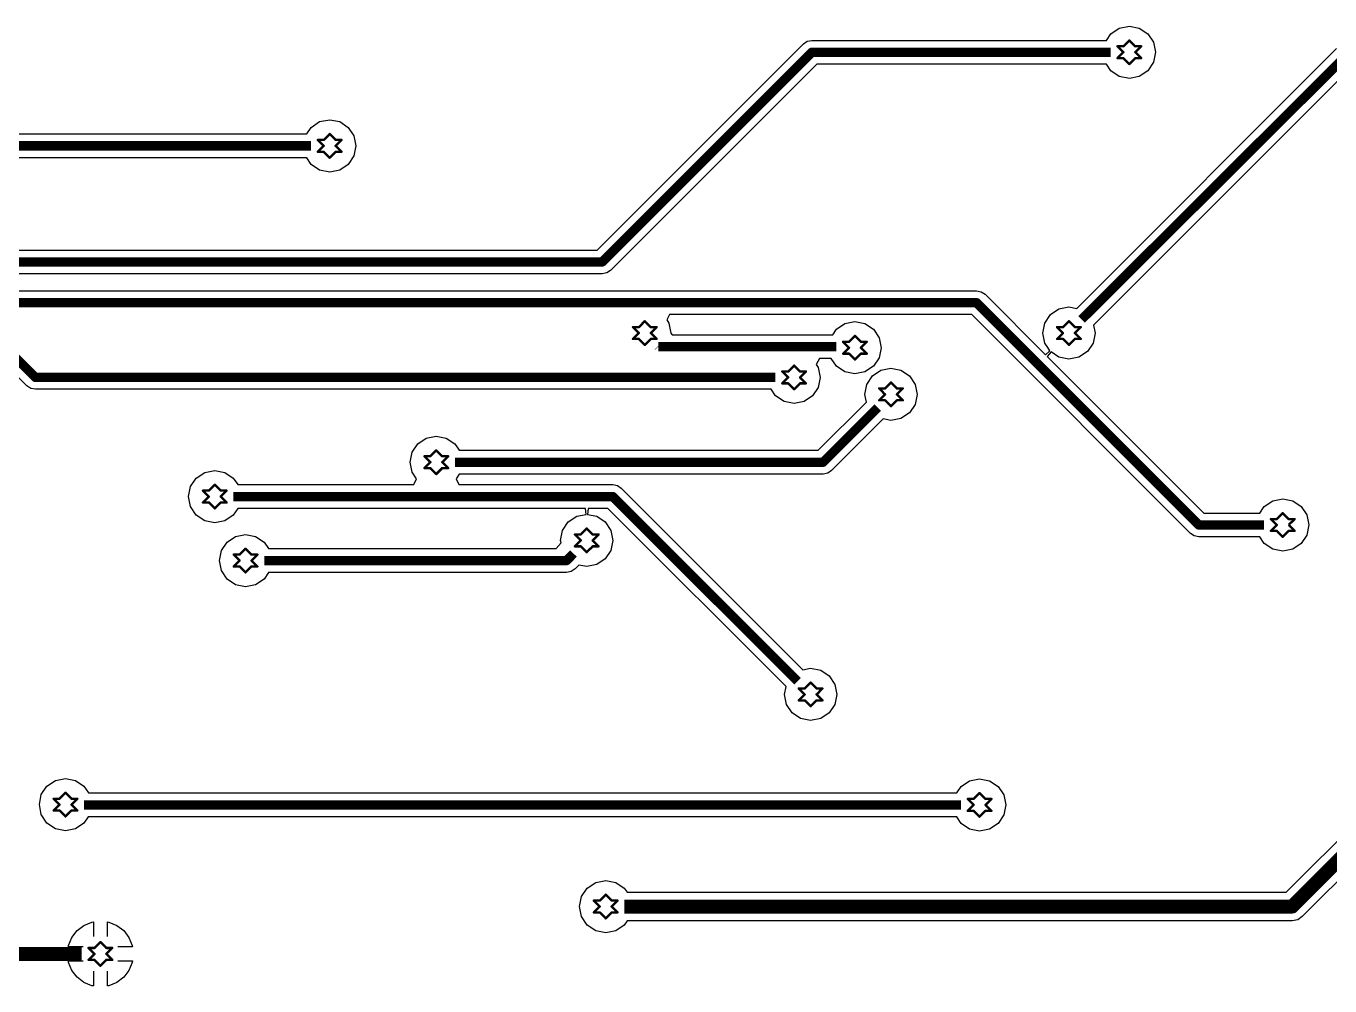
# Paper-space layout 'Лист1' of a CAD drawing. Header units: millimetres. Extents: x 0 to 594, y 0 to 420.
# Drawn here: x 434.9 to 490.8, y 280 to 321.1 of the extents above; entities that cross this region are included whole.
import ezdxf

# ---------------------------------------------------------------- set-up
doc = ezdxf.new("R2010")
doc.units = ezdxf.units.MM
doc.layers.add('BottomLayer', color=5, linetype='Continuous')
doc.layers.add('DrillDrawing', color=1, linetype='Continuous')

psp = doc.layouts.new('Лист1')

# ---------------------------------------------------------------- linework, layer by layer
at = {"layer": 'BottomLayer'}
for p, q in [((481.207, 320.508), (481.396, 320.791)), ((481.396, 320.791), (481.76, 321.034)), ((481.76, 321.034), (482.189, 321.119)), ((482.189, 321.119), (482.617, 321.034)), ((482.617, 321.034), (482.981, 320.791)), ((482.981, 320.791), (483.224, 320.427)), ((459.396, 311.526), (468.228, 320.359)), ((468.228, 320.359), (468.394, 320.469)), ((468.394, 320.469), (468.589, 320.508)), ((468.589, 320.508), (481.207, 320.508)), ((479.934, 309.026), (491.063, 320.154)), ((483.224, 320.427), (483.309, 319.999)), ((468.8, 319.489), (459.967, 310.656)), ((481.207, 319.489), (468.8, 319.489)), ((481.396, 319.206), (481.207, 319.489)), ((483.224, 319.57), (482.981, 319.206)), ((483.309, 319.999), (483.224, 319.57)), ((491.783, 319.434), (480.654, 308.305)), ((481.76, 318.963), (481.396, 319.206)), ((482.189, 318.878), (481.76, 318.963)), ((482.617, 318.963), (482.189, 318.878)), ((482.981, 319.206), (482.617, 318.963)), ((446.954, 316.499), (447.143, 316.782)), ((447.143, 316.782), (447.506, 317.025)), ((447.506, 317.025), (447.935, 317.11)), ((447.935, 317.11), (448.364, 317.025)), ((448.364, 317.025), (448.727, 316.782)), ((448.727, 316.782), (448.97, 316.418)), ((383.98, 316.499), (446.954, 316.499)), ((448.97, 316.418), (449.055, 315.99)), ((448.97, 315.561), (448.727, 315.197)), ((449.055, 315.99), (448.97, 315.561)), ((446.954, 315.48), (383.98, 315.48)), ((447.143, 315.197), (446.954, 315.48)), ((447.506, 314.954), (447.143, 315.197)), ((448.727, 315.197), (448.364, 314.954)), ((447.935, 314.869), (447.506, 314.954)), ((448.364, 314.954), (447.935, 314.869)), ((403.608, 311.526), (459.396, 311.526)), ((459.801, 310.546), (459.606, 310.507)), ((459.967, 310.656), (459.801, 310.546)), ((459.606, 310.507), (403.819, 310.507)), ((406.619, 309.78), (475.647, 309.78)), ((475.647, 309.78), (475.842, 309.741)), ((475.842, 309.741), (476.007, 309.63)), ((476.007, 309.63), (478.593, 307.045)), ((478.808, 308.764), (479.172, 309.007)), ((479.172, 309.007), (479.601, 309.092)), ((479.601, 309.092), (479.934, 309.026)), ((462.497, 308.761), (462.377, 308.537)), ((462.377, 308.537), (462.468, 308.4)), ((462.468, 308.4), (462.554, 307.972)), ((475.436, 308.761), (462.497, 308.761)), ((469.643, 308.135), (470.007, 308.378)), ((470.007, 308.378), (470.435, 308.463)), ((470.435, 308.463), (470.864, 308.378)), ((470.864, 308.378), (471.228, 308.135)), ((484.807, 299.391), (475.436, 308.761)), ((478.48, 307.972), (478.565, 308.4)), ((478.565, 308.4), (478.808, 308.764)), ((480.654, 308.305), (480.721, 307.972)), ((462.554, 307.972), (462.611, 307.902)), ((462.611, 307.902), (469.488, 307.902)), ((469.488, 307.902), (469.643, 308.135)), ((471.228, 308.135), (471.471, 307.771)), ((471.471, 307.771), (471.556, 307.343)), ((478.565, 307.543), (478.48, 307.972)), ((480.721, 307.972), (480.636, 307.543)), ((471.556, 307.343), (471.471, 306.914)), ((478.694, 307.351), (478.565, 307.543)), ((478.593, 307.045), (478.79, 307.207)), ((478.79, 307.207), (478.694, 307.351)), ((480.636, 307.543), (480.393, 307.179)), ((468.914, 306.883), (468.779, 306.63)), ((468.779, 306.63), (468.865, 306.5)), ((469.421, 306.883), (468.914, 306.883)), ((469.643, 306.55), (469.421, 306.883)), ((471.471, 306.914), (471.228, 306.55)), ((478.835, 307.161), (478.674, 306.964)), ((478.674, 306.964), (485.378, 300.26)), ((479.172, 306.937), (478.835, 307.161)), ((479.601, 306.851), (479.172, 306.937)), ((480.029, 306.937), (479.601, 306.851)), ((480.393, 307.179), (480.029, 306.937)), ((434.969, 305.711), (434.126, 306.554)), ((468.865, 306.5), (468.95, 306.071)), ((468.95, 306.071), (468.865, 305.643)), ((470.007, 306.308), (469.643, 306.55)), ((470.435, 306.222), (470.007, 306.308)), ((470.864, 306.308), (470.435, 306.222)), ((471.228, 306.55), (470.864, 306.308)), ((470.943, 305.774), (471.186, 306.137)), ((471.186, 306.137), (471.549, 306.38)), ((471.549, 306.38), (471.978, 306.465)), ((471.978, 306.465), (472.407, 306.38)), ((472.407, 306.38), (472.77, 306.137)), ((472.77, 306.137), (473.013, 305.774)), ((488.913, 284.022), (511.325, 306.433)), ((435.134, 305.601), (434.969, 305.711)), ((435.329, 305.562), (435.134, 305.601)), ((466.849, 305.562), (435.329, 305.562)), ((467.038, 305.279), (466.849, 305.562)), ((468.865, 305.643), (468.622, 305.279)), ((470.858, 305.345), (470.943, 305.774)), ((473.013, 305.774), (473.099, 305.345)), ((512.368, 305.748), (489.598, 282.978)), ((467.401, 305.036), (467.038, 305.279)), ((467.83, 304.951), (467.401, 305.036)), ((468.259, 305.036), (467.83, 304.951)), ((468.622, 305.279), (468.259, 305.036)), ((468.863, 302.95), (470.924, 305.011)), ((470.924, 305.011), (470.858, 305.345)), ((473.099, 305.345), (473.013, 304.916)), ((472.77, 304.553), (472.407, 304.31)), ((473.013, 304.916), (472.77, 304.553)), ((471.644, 304.291), (469.434, 302.08)), ((471.978, 304.224), (471.644, 304.291)), ((472.407, 304.31), (471.978, 304.224)), ((451.71, 303.233), (452.073, 303.475)), ((452.073, 303.475), (452.502, 303.561)), ((452.502, 303.561), (452.931, 303.475)), ((452.931, 303.475), (453.294, 303.233)), ((451.382, 302.44), (451.467, 302.869)), ((451.467, 302.869), (451.71, 303.233)), ((453.294, 303.233), (453.483, 302.95)), ((453.483, 302.95), (468.863, 302.95)), ((451.467, 302.012), (451.382, 302.44)), ((441.977, 301.397), (442.22, 301.761)), ((442.22, 301.761), (442.584, 302.004)), ((442.584, 302.004), (443.012, 302.089)), ((443.012, 302.089), (443.441, 302.004)), ((443.441, 302.004), (443.805, 301.761)), ((443.805, 301.761), (443.994, 301.478)), ((451.654, 301.732), (451.467, 302.012)), ((451.543, 301.478), (451.654, 301.732)), ((453.483, 301.931), (453.35, 301.732)), ((453.35, 301.732), (453.461, 301.478)), ((469.074, 301.931), (453.483, 301.931)), ((469.269, 301.97), (469.074, 301.931)), ((469.434, 302.08), (469.269, 301.97)), ((441.892, 300.969), (441.977, 301.397)), ((443.994, 301.478), (451.543, 301.478)), ((453.461, 301.478), (460.063, 301.478)), ((460.063, 301.478), (460.258, 301.439)), ((460.258, 301.439), (460.423, 301.329)), ((460.423, 301.329), (468.204, 293.548)), ((441.977, 300.54), (441.892, 300.969)), ((442.22, 300.176), (441.977, 300.54)), ((487.779, 300.26), (487.968, 300.543)), ((487.968, 300.543), (488.332, 300.786)), ((488.332, 300.786), (488.76, 300.871)), ((488.76, 300.871), (489.189, 300.786)), ((489.189, 300.786), (489.553, 300.543)), ((489.553, 300.543), (489.796, 300.179)), ((442.584, 299.934), (442.22, 300.176)), ((443.012, 299.848), (442.584, 299.934)), ((443.441, 299.934), (443.012, 299.848)), ((443.805, 300.176), (443.441, 299.934)), ((443.994, 300.459), (443.805, 300.176)), ((458.893, 300.459), (443.994, 300.459)), ((458.155, 299.883), (458.518, 300.126)), ((458.518, 300.126), (458.918, 300.206)), ((458.918, 300.206), (458.893, 300.459)), ((459.001, 300.459), (458.976, 300.206)), ((458.976, 300.206), (459.376, 300.126)), ((459.852, 300.459), (459.001, 300.459)), ((459.376, 300.126), (459.739, 299.883)), ((467.484, 292.828), (459.852, 300.459)), ((485.378, 300.26), (487.779, 300.26)), ((489.796, 300.179), (489.881, 299.751)), ((457.826, 299.091), (457.912, 299.52)), ((457.912, 299.52), (458.155, 299.883)), ((459.739, 299.883), (459.982, 299.52)), ((459.982, 299.52), (460.067, 299.091)), ((484.972, 299.28), (484.807, 299.391)), ((489.881, 299.751), (489.796, 299.322)), ((443.297, 298.657), (443.54, 299.021)), ((443.54, 299.021), (443.903, 299.263)), ((443.903, 299.263), (444.332, 299.349)), ((444.332, 299.349), (444.761, 299.263)), ((444.761, 299.263), (445.124, 299.021)), ((445.124, 299.021), (445.313, 298.738)), ((457.638, 298.738), (457.846, 298.991)), ((457.846, 298.991), (457.826, 299.091)), ((460.067, 299.091), (459.982, 298.662)), ((485.167, 299.241), (484.972, 299.28)), ((487.779, 299.241), (485.167, 299.241)), ((487.968, 298.959), (487.779, 299.241)), ((488.332, 298.716), (487.968, 298.959)), ((489.553, 298.959), (489.189, 298.716)), ((489.796, 299.322), (489.553, 298.959)), ((443.212, 298.228), (443.297, 298.657)), ((445.313, 298.738), (457.638, 298.738)), ((459.739, 298.299), (459.376, 298.056)), ((459.982, 298.662), (459.739, 298.299)), ((488.76, 298.63), (488.332, 298.716)), ((489.189, 298.716), (488.76, 298.63)), ((443.297, 297.8), (443.212, 298.228)), ((443.54, 297.436), (443.297, 297.8)), ((445.313, 297.719), (445.124, 297.436)), ((458.084, 297.719), (445.313, 297.719)), ((458.279, 297.758), (458.084, 297.719)), ((458.444, 297.868), (458.279, 297.758)), ((458.613, 298.037), (458.444, 297.868)), ((458.947, 297.971), (458.613, 298.037)), ((459.376, 298.056), (458.947, 297.971)), ((443.903, 297.193), (443.54, 297.436)), ((444.332, 297.108), (443.903, 297.193)), ((444.761, 297.193), (444.332, 297.108)), ((445.124, 297.436), (444.761, 297.193)), ((468.204, 293.548), (468.538, 293.614)), ((468.538, 293.614), (468.967, 293.529)), ((468.967, 293.529), (469.33, 293.286)), ((469.33, 293.286), (469.573, 292.923)), ((467.417, 292.494), (467.484, 292.828)), ((469.573, 292.923), (469.658, 292.494)), ((467.503, 292.065), (467.417, 292.494)), ((469.658, 292.494), (469.573, 292.065)), ((467.746, 291.702), (467.503, 292.065)), ((468.109, 291.459), (467.746, 291.702)), ((469.33, 291.702), (468.967, 291.459)), ((469.573, 292.065), (469.33, 291.702)), ((468.538, 291.374), (468.109, 291.459)), ((468.967, 291.459), (468.538, 291.374)), ((435.826, 288.567), (436.19, 288.81)), ((436.19, 288.81), (436.618, 288.895)), ((436.618, 288.895), (437.047, 288.81)), ((437.047, 288.81), (437.411, 288.567)), ((474.982, 288.556), (475.345, 288.799)), ((475.345, 288.799), (475.774, 288.884)), ((475.774, 288.884), (476.203, 288.799)), ((476.203, 288.799), (476.566, 288.556)), ((435.498, 287.775), (435.583, 288.203)), ((435.583, 288.203), (435.826, 288.567)), ((437.411, 288.567), (437.607, 288.273)), ((437.607, 288.273), (474.793, 288.273)), ((474.793, 288.273), (474.982, 288.556)), ((476.566, 288.556), (476.809, 288.192)), ((476.809, 288.192), (476.895, 287.763)), ((435.583, 287.346), (435.498, 287.775)), ((476.895, 287.763), (476.809, 287.335)), ((435.826, 286.982), (435.583, 287.346)), ((437.592, 287.254), (437.411, 286.982)), ((474.793, 287.254), (437.592, 287.254)), ((474.982, 286.971), (474.793, 287.254)), ((476.809, 287.335), (476.566, 286.971)), ((436.19, 286.74), (435.826, 286.982)), ((436.618, 286.654), (436.19, 286.74)), ((437.047, 286.74), (436.618, 286.654)), ((437.411, 286.982), (437.047, 286.74)), ((475.345, 286.728), (474.982, 286.971)), ((475.774, 286.643), (475.345, 286.728)), ((476.203, 286.728), (475.774, 286.643)), ((476.566, 286.971), (476.203, 286.728)), ((458.967, 284.203), (459.33, 284.446)), ((459.33, 284.446), (459.759, 284.531)), ((459.759, 284.531), (460.187, 284.446)), ((460.187, 284.446), (460.551, 284.203)), ((458.638, 283.41), (458.724, 283.839)), ((458.724, 283.839), (458.967, 284.203)), ((460.551, 284.203), (460.672, 284.022)), ((460.672, 284.022), (488.913, 284.022)), ((458.724, 282.982), (458.638, 283.41)), ((437.409, 282.602), (437.749, 282.743)), ((437.749, 282.743), (437.814, 282.752)), ((437.814, 282.752), (437.814, 282.121)), ((438.414, 282.121), (438.414, 282.752)), ((438.414, 282.752), (438.479, 282.743)), ((438.479, 282.743), (438.819, 282.602)), ((458.967, 282.618), (458.724, 282.982)), ((459.33, 282.375), (458.967, 282.618)), ((460.551, 282.618), (460.187, 282.375)), ((460.672, 282.799), (460.551, 282.618)), ((489.166, 282.799), (460.672, 282.799)), ((489.4, 282.846), (489.166, 282.799)), ((489.166, 282.799), (489.166, 282.799)), ((489.598, 282.978), (489.4, 282.846)), ((489.598, 282.978), (489.598, 282.978)), ((436.752, 281.746), (436.892, 282.086)), ((436.892, 282.086), (437.117, 282.378)), ((437.117, 282.378), (437.409, 282.602)), ((438.819, 282.602), (439.111, 282.378)), ((439.111, 282.378), (439.336, 282.086)), ((439.336, 282.086), (439.477, 281.746)), ((459.759, 282.29), (459.33, 282.375)), ((460.187, 282.375), (459.759, 282.29)), ((436.743, 281.68), (436.752, 281.746)), ((437.373, 281.68), (436.743, 281.68)), ((439.485, 281.68), (438.855, 281.68)), ((439.477, 281.746), (439.485, 281.68)), ((436.752, 281.016), (436.743, 281.081)), ((436.743, 281.081), (437.373, 281.081)), ((436.892, 280.675), (436.752, 281.016)), ((438.855, 281.081), (439.485, 281.081)), ((439.477, 281.016), (439.336, 280.675)), ((439.485, 281.081), (439.477, 281.016)), ((437.117, 280.383), (436.892, 280.675)), ((437.409, 280.159), (437.117, 280.383)), ((437.814, 280.64), (437.814, 280.009)), ((438.414, 280.009), (438.414, 280.64)), ((439.111, 280.383), (438.819, 280.159)), ((439.336, 280.675), (439.111, 280.383)), ((437.749, 280.018), (437.409, 280.159)), ((437.814, 280.009), (437.749, 280.018)), ((438.479, 280.018), (438.414, 280.009)), ((438.819, 280.159), (438.479, 280.018))]:
    psp.add_line(p, q, dxfattribs=at)
for points, const_width in [([(468.589, 319.999), (459.606, 311.016)], 0.4), ([(481.389, 319.999), (468.589, 319.999)], 0.4), ([(491.551, 319.924), (480.146, 308.556)], 0.4), ([(447.136, 315.99), (383.798, 315.99)], 0.4), ([(459.606, 311.016), (403.608, 311.016)], 0.4), ([(475.647, 309.27), (406.619, 309.27)], 0.4), ([(485.167, 299.751), (475.647, 309.27)], 0.4), ([(435.329, 306.071), (433.475, 307.926)], 0.4), ([(462.012, 307.393), (461.998, 307.407)], 0.4), ([(469.637, 307.385), (462.012, 307.393)], 0.4), ([(467.031, 306.071), (435.329, 306.071)], 0.4), ([(511.936, 306.18), (489.166, 283.41)], 0.599), ([(471.413, 304.78), (469.074, 302.44)], 0.4), ([(469.074, 302.44), (453.301, 302.44)], 0.4), ([(460.063, 300.969), (443.812, 300.969)], 0.4), ([(467.974, 293.06), (460.063, 300.969)], 0.4), ([(487.961, 299.751), (485.167, 299.751)], 0.4), ([(458.084, 298.228), (445.131, 298.228)], 0.4), ([(458.379, 298.529), (458.084, 298.228)], 0.4), ([(474.975, 287.763), (437.418, 287.763)], 0.4), ([(489.166, 283.41), (460.558, 283.41)], 0.599), ([(437.315, 281.381), (419.263, 281.381)], 0.599)]:
    psp.add_lwpolyline(points, dxfattribs=dict(at, const_width=const_width))
for points, const_width in [([(468.688, 319.999, -1), (468.489, 319.999, -1)], 0.2), ([(468.688, 319.999, -1), (468.489, 319.999, -1)], 0.2), ([(459.706, 311.016, -1), (459.507, 311.016, -1)], 0.2), ([(459.706, 311.016, -1), (459.507, 311.016, -1)], 0.2), ([(475.747, 309.27, -1), (475.547, 309.27, -1)], 0.2), ([(475.747, 309.27, -1), (475.547, 309.27, -1)], 0.2), ([(435.429, 306.071, -1), (435.229, 306.071, -1)], 0.2), ([(435.429, 306.071, -1), (435.229, 306.071, -1)], 0.2), ([(469.174, 302.44, -1), (468.974, 302.44, -1)], 0.2), ([(469.174, 302.44, -1), (468.974, 302.44, -1)], 0.2), ([(460.163, 300.969, -1), (459.963, 300.969, -1)], 0.2), ([(460.163, 300.969, -1), (459.963, 300.969, -1)], 0.2), ([(485.267, 299.751, -1), (485.067, 299.751, -1)], 0.2), ([(485.267, 299.751, -1), (485.067, 299.751, -1)], 0.2), ([(458.184, 298.228, -1), (457.984, 298.228, -1)], 0.2), ([(458.184, 298.228, -1), (457.984, 298.228, -1)], 0.2), ([(489.316, 283.41, -1), (489.016, 283.41, -1)], 0.3), ([(489.316, 283.41, -1), (489.016, 283.41, -1)], 0.3)]:
    psp.add_lwpolyline(points, format="xyb", close=True, dxfattribs=dict(at, const_width=const_width))
at = {"layer": 'DrillDrawing', "const_width": 0.101}
for points in [[(481.935, 320.252), (481.681, 320.252)], [(481.935, 319.999), (481.681, 320.252)], [(481.935, 319.999), (481.681, 319.745)], [(482.189, 320.506), (481.935, 320.252)], [(482.442, 320.252), (482.189, 320.506)], [(482.696, 320.252), (482.442, 319.999)], [(482.696, 320.252), (482.442, 320.252)], [(482.696, 319.745), (482.442, 319.999)], [(481.935, 319.745), (481.681, 319.745)], [(482.189, 319.491), (481.935, 319.745)], [(482.442, 319.745), (482.189, 319.491)], [(482.696, 319.745), (482.442, 319.745)], [(447.681, 316.243), (447.427, 316.243)], [(447.681, 315.99), (447.427, 316.243)], [(447.935, 316.497), (447.681, 316.243)], [(448.189, 316.243), (447.935, 316.497)], [(448.442, 316.243), (448.189, 315.99)], [(448.442, 316.243), (448.189, 316.243)], [(447.681, 315.99), (447.427, 315.736)], [(447.681, 315.736), (447.427, 315.736)], [(447.935, 315.482), (447.681, 315.736)], [(448.189, 315.736), (447.935, 315.482)], [(448.442, 315.736), (448.189, 315.99)], [(448.442, 315.736), (448.189, 315.736)], [(461.433, 308.479), (461.18, 308.225)], [(461.687, 308.225), (461.433, 308.479)], [(479.601, 308.479), (479.347, 308.225)], [(479.854, 308.225), (479.601, 308.479)], [(461.18, 308.225), (460.926, 308.225)], [(461.18, 307.972), (460.926, 308.225)], [(461.18, 307.972), (460.926, 307.718)], [(461.18, 307.718), (460.926, 307.718)], [(461.433, 307.464), (461.18, 307.718)], [(461.687, 307.718), (461.433, 307.464)], [(461.941, 308.225), (461.687, 307.972)], [(461.941, 308.225), (461.687, 308.225)], [(461.941, 307.718), (461.687, 307.972)], [(461.941, 307.718), (461.687, 307.718)], [(470.435, 307.85), (470.182, 307.596)], [(470.689, 307.596), (470.435, 307.85)], [(479.347, 308.225), (479.093, 308.225)], [(479.347, 307.972), (479.093, 308.225)], [(479.347, 307.972), (479.093, 307.718)], [(479.347, 307.718), (479.093, 307.718)], [(479.601, 307.464), (479.347, 307.718)], [(479.854, 307.718), (479.601, 307.464)], [(480.108, 308.225), (479.854, 307.972)], [(480.108, 308.225), (479.854, 308.225)], [(480.108, 307.718), (479.854, 307.972)], [(480.108, 307.718), (479.854, 307.718)], [(470.182, 307.596), (469.928, 307.596)], [(470.182, 307.343), (469.928, 307.596)], [(470.182, 307.343), (469.928, 307.089)], [(470.943, 307.596), (470.689, 307.343)], [(470.943, 307.596), (470.689, 307.596)], [(470.943, 307.089), (470.689, 307.343)], [(467.83, 306.579), (467.576, 306.325)], [(468.084, 306.325), (467.83, 306.579)], [(470.182, 307.089), (469.928, 307.089)], [(470.435, 306.835), (470.182, 307.089)], [(470.689, 307.089), (470.435, 306.835)], [(470.943, 307.089), (470.689, 307.089)], [(467.576, 306.325), (467.323, 306.325)], [(467.576, 306.071), (467.323, 306.325)], [(467.576, 306.071), (467.323, 305.818)], [(468.338, 306.325), (468.084, 306.071)], [(468.338, 306.325), (468.084, 306.325)], [(468.338, 305.818), (468.084, 306.071)], [(467.576, 305.818), (467.323, 305.818)], [(467.83, 305.564), (467.576, 305.818)], [(468.084, 305.818), (467.83, 305.564)], [(468.338, 305.818), (468.084, 305.818)], [(471.724, 305.599), (471.471, 305.599)], [(471.724, 305.345), (471.471, 305.599)], [(471.978, 305.852), (471.724, 305.599)], [(472.232, 305.599), (471.978, 305.852)], [(472.486, 305.599), (472.232, 305.345)], [(472.486, 305.599), (472.232, 305.599)], [(471.724, 305.345), (471.471, 305.091)], [(471.724, 305.091), (471.471, 305.091)], [(471.978, 304.837), (471.724, 305.091)], [(472.232, 305.091), (471.978, 304.837)], [(472.486, 305.091), (472.232, 305.345)], [(472.486, 305.091), (472.232, 305.091)], [(452.248, 302.694), (451.995, 302.694)], [(452.248, 302.44), (451.995, 302.694)], [(452.502, 302.948), (452.248, 302.694)], [(452.756, 302.694), (452.502, 302.948)], [(453.009, 302.694), (452.756, 302.44)], [(453.009, 302.694), (452.756, 302.694)], [(452.248, 302.44), (451.995, 302.187)], [(452.248, 302.187), (451.995, 302.187)], [(452.502, 301.933), (452.248, 302.187)], [(452.756, 302.187), (452.502, 301.933)], [(453.009, 302.187), (452.756, 302.44)], [(453.009, 302.187), (452.756, 302.187)], [(442.759, 301.222), (442.505, 301.222)], [(442.759, 300.969), (442.505, 301.222)], [(443.012, 301.476), (442.759, 301.222)], [(443.266, 301.222), (443.012, 301.476)], [(443.52, 301.222), (443.266, 300.969)], [(443.52, 301.222), (443.266, 301.222)], [(442.759, 300.969), (442.505, 300.715)], [(442.759, 300.715), (442.505, 300.715)], [(443.012, 300.461), (442.759, 300.715)], [(443.266, 300.715), (443.012, 300.461)], [(443.52, 300.715), (443.266, 300.969)], [(443.52, 300.715), (443.266, 300.715)], [(488.507, 300.004), (488.253, 300.004)], [(488.507, 299.751), (488.253, 300.004)], [(488.76, 300.258), (488.507, 300.004)], [(489.014, 300.004), (488.76, 300.258)], [(489.268, 300.004), (489.014, 299.751)], [(489.268, 300.004), (489.014, 300.004)], [(458.693, 299.345), (458.439, 299.345)], [(458.693, 299.091), (458.439, 299.345)], [(458.947, 299.599), (458.693, 299.345)], [(459.201, 299.345), (458.947, 299.599)], [(459.454, 299.345), (459.201, 299.091)], [(459.454, 299.345), (459.201, 299.345)], [(488.507, 299.751), (488.253, 299.497)], [(488.507, 299.497), (488.253, 299.497)], [(488.76, 299.243), (488.507, 299.497)], [(489.014, 299.497), (488.76, 299.243)], [(489.268, 299.497), (489.014, 299.751)], [(489.268, 299.497), (489.014, 299.497)], [(458.693, 299.091), (458.439, 298.837)], [(458.693, 298.837), (458.439, 298.837)], [(458.947, 298.584), (458.693, 298.837)], [(459.201, 298.837), (458.947, 298.584)], [(459.454, 298.837), (459.201, 299.091)], [(459.454, 298.837), (459.201, 298.837)], [(444.078, 298.482), (443.824, 298.482)], [(444.078, 298.228), (443.824, 298.482)], [(444.078, 298.228), (443.824, 297.975)], [(444.332, 298.736), (444.078, 298.482)], [(444.586, 298.482), (444.332, 298.736)], [(444.839, 298.482), (444.586, 298.228)], [(444.839, 298.482), (444.586, 298.482)], [(444.839, 297.975), (444.586, 298.228)], [(444.078, 297.975), (443.824, 297.975)], [(444.332, 297.721), (444.078, 297.975)], [(444.586, 297.975), (444.332, 297.721)], [(444.839, 297.975), (444.586, 297.975)], [(468.284, 292.748), (468.03, 292.748)], [(468.284, 292.494), (468.03, 292.748)], [(468.538, 293.001), (468.284, 292.748)], [(468.792, 292.748), (468.538, 293.001)], [(469.045, 292.748), (468.792, 292.494)], [(469.045, 292.748), (468.792, 292.748)], [(468.284, 292.494), (468.03, 292.24)], [(468.284, 292.24), (468.03, 292.24)], [(468.538, 291.987), (468.284, 292.24)], [(468.792, 292.24), (468.538, 291.987)], [(469.045, 292.24), (468.792, 292.494)], [(469.045, 292.24), (468.792, 292.24)], [(436.618, 288.282), (436.365, 288.028)], [(436.872, 288.028), (436.618, 288.282)], [(475.774, 288.271), (475.52, 288.017)], [(476.028, 288.017), (475.774, 288.271)], [(436.365, 288.028), (436.111, 288.028)], [(436.365, 287.775), (436.111, 288.028)], [(436.365, 287.775), (436.111, 287.521)], [(437.126, 288.028), (436.872, 287.775)], [(437.126, 288.028), (436.872, 288.028)], [(437.126, 287.521), (436.872, 287.775)], [(475.52, 288.017), (475.267, 288.017)], [(475.52, 287.763), (475.267, 288.017)], [(475.52, 287.763), (475.267, 287.51)], [(476.282, 288.017), (476.028, 287.763)], [(476.282, 288.017), (476.028, 288.017)], [(476.282, 287.51), (476.028, 287.763)], [(436.365, 287.521), (436.111, 287.521)], [(436.618, 287.267), (436.365, 287.521)], [(436.872, 287.521), (436.618, 287.267)], [(437.126, 287.521), (436.872, 287.521)], [(475.52, 287.51), (475.267, 287.51)], [(475.774, 287.256), (475.52, 287.51)], [(476.028, 287.51), (475.774, 287.256)], [(476.282, 287.51), (476.028, 287.51)], [(459.759, 283.918), (459.505, 283.664)], [(460.012, 283.664), (459.759, 283.918)], [(459.505, 283.664), (459.251, 283.664)], [(459.505, 283.41), (459.251, 283.664)], [(459.505, 283.41), (459.251, 283.157)], [(459.505, 283.157), (459.251, 283.157)], [(459.759, 282.903), (459.505, 283.157)], [(460.012, 283.157), (459.759, 282.903)], [(460.266, 283.664), (460.012, 283.41)], [(460.266, 283.664), (460.012, 283.664)], [(460.266, 283.157), (460.012, 283.41)], [(460.266, 283.157), (460.012, 283.157)], [(437.86, 281.634), (437.607, 281.634)], [(437.86, 281.381), (437.607, 281.634)], [(438.114, 281.888), (437.86, 281.634)], [(438.368, 281.634), (438.114, 281.888)], [(438.621, 281.634), (438.368, 281.381)], [(438.621, 281.634), (438.368, 281.634)], [(437.86, 281.381), (437.607, 281.127)], [(437.86, 281.127), (437.607, 281.127)], [(438.114, 280.873), (437.86, 281.127)], [(438.368, 281.127), (438.114, 280.873)], [(438.621, 281.127), (438.368, 281.381)], [(438.621, 281.127), (438.368, 281.127)]]:
    psp.add_lwpolyline(points, dxfattribs=at)
at = {"layer": 'DrillDrawing', "const_width": 0.0507}
for points in [[(481.706, 320.252, -1), (481.656, 320.252, -1)], [(481.706, 320.252, -1), (481.656, 320.252, -1)], [(481.96, 320.252, -1), (481.909, 320.252, -1)], [(481.96, 320.252, -1), (481.909, 320.252, -1)], [(481.96, 319.999, -1), (481.909, 319.999, -1)], [(481.96, 319.999, -1), (481.909, 319.999, -1)], [(482.214, 320.506, -1), (482.163, 320.506, -1)], [(482.214, 320.506, -1), (482.163, 320.506, -1)], [(482.468, 320.252, -1), (482.417, 320.252, -1)], [(482.468, 320.252, -1), (482.417, 320.252, -1)], [(482.468, 319.999, -1), (482.417, 319.999, -1)], [(482.468, 319.999, -1), (482.417, 319.999, -1)], [(482.721, 320.252, -1), (482.671, 320.252, -1)], [(482.721, 320.252, -1), (482.671, 320.252, -1)], [(481.706, 319.745, -1), (481.656, 319.745, -1)], [(481.706, 319.745, -1), (481.656, 319.745, -1)], [(481.96, 319.745, -1), (481.909, 319.745, -1)], [(481.96, 319.745, -1), (481.909, 319.745, -1)], [(482.214, 319.491, -1), (482.163, 319.491, -1)], [(482.214, 319.491, -1), (482.163, 319.491, -1)], [(482.468, 319.745, -1), (482.417, 319.745, -1)], [(482.468, 319.745, -1), (482.417, 319.745, -1)], [(482.721, 319.745, -1), (482.671, 319.745, -1)], [(482.721, 319.745, -1), (482.671, 319.745, -1)], [(447.453, 316.243, -1), (447.402, 316.243, -1)], [(447.453, 316.243, -1), (447.402, 316.243, -1)], [(447.706, 316.243, -1), (447.656, 316.243, -1)], [(447.706, 316.243, -1), (447.656, 316.243, -1)], [(447.96, 316.497, -1), (447.909, 316.497, -1)], [(447.96, 316.497, -1), (447.909, 316.497, -1)], [(448.214, 316.243, -1), (448.163, 316.243, -1)], [(448.214, 316.243, -1), (448.163, 316.243, -1)], [(448.468, 316.243, -1), (448.417, 316.243, -1)], [(448.468, 316.243, -1), (448.417, 316.243, -1)], [(447.453, 315.736, -1), (447.402, 315.736, -1)], [(447.453, 315.736, -1), (447.402, 315.736, -1)], [(447.706, 315.99, -1), (447.656, 315.99, -1)], [(447.706, 315.99, -1), (447.656, 315.99, -1)], [(447.706, 315.736, -1), (447.656, 315.736, -1)], [(447.706, 315.736, -1), (447.656, 315.736, -1)], [(448.214, 315.99, -1), (448.163, 315.99, -1)], [(448.214, 315.99, -1), (448.163, 315.99, -1)], [(448.214, 315.736, -1), (448.163, 315.736, -1)], [(448.214, 315.736, -1), (448.163, 315.736, -1)], [(448.468, 315.736, -1), (448.417, 315.736, -1)], [(448.468, 315.736, -1), (448.417, 315.736, -1)], [(447.96, 315.482, -1), (447.909, 315.482, -1)], [(447.96, 315.482, -1), (447.909, 315.482, -1)], [(461.459, 308.479, -1), (461.408, 308.479, -1)], [(461.459, 308.479, -1), (461.408, 308.479, -1)], [(479.626, 308.479, -1), (479.575, 308.479, -1)], [(479.626, 308.479, -1), (479.575, 308.479, -1)], [(460.951, 308.225, -1), (460.901, 308.225, -1)], [(460.951, 308.225, -1), (460.901, 308.225, -1)], [(460.951, 307.718, -1), (460.901, 307.718, -1)], [(460.951, 307.718, -1), (460.901, 307.718, -1)], [(461.205, 308.225, -1), (461.154, 308.225, -1)], [(461.205, 308.225, -1), (461.154, 308.225, -1)], [(461.205, 307.972, -1), (461.154, 307.972, -1)], [(461.205, 307.972, -1), (461.154, 307.972, -1)], [(461.205, 307.718, -1), (461.154, 307.718, -1)], [(461.205, 307.718, -1), (461.154, 307.718, -1)], [(461.712, 308.225, -1), (461.662, 308.225, -1)], [(461.712, 308.225, -1), (461.662, 308.225, -1)], [(461.712, 307.972, -1), (461.662, 307.972, -1)], [(461.712, 307.972, -1), (461.662, 307.972, -1)], [(461.712, 307.718, -1), (461.662, 307.718, -1)], [(461.712, 307.718, -1), (461.662, 307.718, -1)], [(461.966, 308.225, -1), (461.915, 308.225, -1)], [(461.966, 308.225, -1), (461.915, 308.225, -1)], [(461.966, 307.718, -1), (461.915, 307.718, -1)], [(461.966, 307.718, -1), (461.915, 307.718, -1)], [(470.461, 307.85, -1), (470.41, 307.85, -1)], [(470.461, 307.85, -1), (470.41, 307.85, -1)], [(479.118, 308.225, -1), (479.068, 308.225, -1)], [(479.118, 308.225, -1), (479.068, 308.225, -1)], [(479.118, 307.718, -1), (479.068, 307.718, -1)], [(479.118, 307.718, -1), (479.068, 307.718, -1)], [(479.372, 308.225, -1), (479.321, 308.225, -1)], [(479.372, 308.225, -1), (479.321, 308.225, -1)], [(479.372, 307.972, -1), (479.321, 307.972, -1)], [(479.372, 307.972, -1), (479.321, 307.972, -1)], [(479.372, 307.718, -1), (479.321, 307.718, -1)], [(479.372, 307.718, -1), (479.321, 307.718, -1)], [(479.88, 308.225, -1), (479.829, 308.225, -1)], [(479.88, 308.225, -1), (479.829, 308.225, -1)], [(479.88, 307.972, -1), (479.829, 307.972, -1)], [(479.88, 307.972, -1), (479.829, 307.972, -1)], [(479.88, 307.718, -1), (479.829, 307.718, -1)], [(479.88, 307.718, -1), (479.829, 307.718, -1)], [(480.133, 308.225, -1), (480.083, 308.225, -1)], [(480.133, 308.225, -1), (480.083, 308.225, -1)], [(480.133, 307.718, -1), (480.083, 307.718, -1)], [(480.133, 307.718, -1), (480.083, 307.718, -1)], [(461.459, 307.464, -1), (461.408, 307.464, -1)], [(461.459, 307.464, -1), (461.408, 307.464, -1)], [(469.953, 307.596, -1), (469.903, 307.596, -1)], [(469.953, 307.596, -1), (469.903, 307.596, -1)], [(470.207, 307.596, -1), (470.156, 307.596, -1)], [(470.207, 307.596, -1), (470.156, 307.596, -1)], [(470.207, 307.343, -1), (470.156, 307.343, -1)], [(470.207, 307.343, -1), (470.156, 307.343, -1)], [(470.715, 307.596, -1), (470.664, 307.596, -1)], [(470.715, 307.596, -1), (470.664, 307.596, -1)], [(470.715, 307.343, -1), (470.664, 307.343, -1)], [(470.715, 307.343, -1), (470.664, 307.343, -1)], [(470.968, 307.596, -1), (470.918, 307.596, -1)], [(470.968, 307.596, -1), (470.918, 307.596, -1)], [(479.626, 307.464, -1), (479.575, 307.464, -1)], [(479.626, 307.464, -1), (479.575, 307.464, -1)], [(467.856, 306.579, -1), (467.805, 306.579, -1)], [(467.856, 306.579, -1), (467.805, 306.579, -1)], [(469.953, 307.089, -1), (469.903, 307.089, -1)], [(469.953, 307.089, -1), (469.903, 307.089, -1)], [(470.207, 307.089, -1), (470.156, 307.089, -1)], [(470.207, 307.089, -1), (470.156, 307.089, -1)], [(470.461, 306.835, -1), (470.41, 306.835, -1)], [(470.461, 306.835, -1), (470.41, 306.835, -1)], [(470.715, 307.089, -1), (470.664, 307.089, -1)], [(470.715, 307.089, -1), (470.664, 307.089, -1)], [(470.968, 307.089, -1), (470.918, 307.089, -1)], [(470.968, 307.089, -1), (470.918, 307.089, -1)], [(467.348, 306.325, -1), (467.297, 306.325, -1)], [(467.348, 306.325, -1), (467.297, 306.325, -1)], [(467.602, 306.325, -1), (467.551, 306.325, -1)], [(467.602, 306.325, -1), (467.551, 306.325, -1)], [(467.602, 306.071, -1), (467.551, 306.071, -1)], [(467.602, 306.071, -1), (467.551, 306.071, -1)], [(468.109, 306.325, -1), (468.058, 306.325, -1)], [(468.109, 306.325, -1), (468.058, 306.325, -1)], [(468.109, 306.071, -1), (468.058, 306.071, -1)], [(468.109, 306.071, -1), (468.058, 306.071, -1)], [(468.363, 306.325, -1), (468.312, 306.325, -1)], [(468.363, 306.325, -1), (468.312, 306.325, -1)], [(467.348, 305.818, -1), (467.297, 305.818, -1)], [(467.348, 305.818, -1), (467.297, 305.818, -1)], [(467.602, 305.818, -1), (467.551, 305.818, -1)], [(467.602, 305.818, -1), (467.551, 305.818, -1)], [(467.856, 305.564, -1), (467.805, 305.564, -1)], [(467.856, 305.564, -1), (467.805, 305.564, -1)], [(468.109, 305.818, -1), (468.058, 305.818, -1)], [(468.109, 305.818, -1), (468.058, 305.818, -1)], [(468.363, 305.818, -1), (468.312, 305.818, -1)], [(468.363, 305.818, -1), (468.312, 305.818, -1)], [(471.496, 305.599, -1), (471.445, 305.599, -1)], [(471.496, 305.599, -1), (471.445, 305.599, -1)], [(471.75, 305.599, -1), (471.699, 305.599, -1)], [(471.75, 305.599, -1), (471.699, 305.599, -1)], [(472.004, 305.852, -1), (471.953, 305.852, -1)], [(472.004, 305.852, -1), (471.953, 305.852, -1)], [(472.257, 305.599, -1), (472.207, 305.599, -1)], [(472.257, 305.599, -1), (472.207, 305.599, -1)], [(472.511, 305.599, -1), (472.46, 305.599, -1)], [(472.511, 305.599, -1), (472.46, 305.599, -1)], [(471.496, 305.091, -1), (471.445, 305.091, -1)], [(471.496, 305.091, -1), (471.445, 305.091, -1)], [(471.75, 305.345, -1), (471.699, 305.345, -1)], [(471.75, 305.345, -1), (471.699, 305.345, -1)], [(471.75, 305.091, -1), (471.699, 305.091, -1)], [(471.75, 305.091, -1), (471.699, 305.091, -1)], [(472.257, 305.345, -1), (472.207, 305.345, -1)], [(472.257, 305.345, -1), (472.207, 305.345, -1)], [(472.257, 305.091, -1), (472.207, 305.091, -1)], [(472.257, 305.091, -1), (472.207, 305.091, -1)], [(472.511, 305.091, -1), (472.46, 305.091, -1)], [(472.511, 305.091, -1), (472.46, 305.091, -1)], [(472.004, 304.837, -1), (471.953, 304.837, -1)], [(472.004, 304.837, -1), (471.953, 304.837, -1)], [(452.02, 302.694, -1), (451.969, 302.694, -1)], [(452.02, 302.694, -1), (451.969, 302.694, -1)], [(452.274, 302.694, -1), (452.223, 302.694, -1)], [(452.274, 302.694, -1), (452.223, 302.694, -1)], [(452.527, 302.948, -1), (452.477, 302.948, -1)], [(452.527, 302.948, -1), (452.477, 302.948, -1)], [(452.781, 302.694, -1), (452.73, 302.694, -1)], [(452.781, 302.694, -1), (452.73, 302.694, -1)], [(453.035, 302.694, -1), (452.984, 302.694, -1)], [(453.035, 302.694, -1), (452.984, 302.694, -1)], [(452.02, 302.187, -1), (451.969, 302.187, -1)], [(452.02, 302.187, -1), (451.969, 302.187, -1)], [(452.274, 302.44, -1), (452.223, 302.44, -1)], [(452.274, 302.44, -1), (452.223, 302.44, -1)], [(452.274, 302.187, -1), (452.223, 302.187, -1)], [(452.274, 302.187, -1), (452.223, 302.187, -1)], [(452.781, 302.44, -1), (452.73, 302.44, -1)], [(452.781, 302.44, -1), (452.73, 302.44, -1)], [(452.781, 302.187, -1), (452.73, 302.187, -1)], [(452.781, 302.187, -1), (452.73, 302.187, -1)], [(453.035, 302.187, -1), (452.984, 302.187, -1)], [(453.035, 302.187, -1), (452.984, 302.187, -1)], [(452.527, 301.933, -1), (452.477, 301.933, -1)], [(452.527, 301.933, -1), (452.477, 301.933, -1)], [(442.53, 301.222, -1), (442.48, 301.222, -1)], [(442.53, 301.222, -1), (442.48, 301.222, -1)], [(442.784, 301.222, -1), (442.733, 301.222, -1)], [(442.784, 301.222, -1), (442.733, 301.222, -1)], [(443.038, 301.476, -1), (442.987, 301.476, -1)], [(443.038, 301.476, -1), (442.987, 301.476, -1)], [(443.292, 301.222, -1), (443.241, 301.222, -1)], [(443.292, 301.222, -1), (443.241, 301.222, -1)], [(443.545, 301.222, -1), (443.495, 301.222, -1)], [(443.545, 301.222, -1), (443.495, 301.222, -1)], [(442.53, 300.715, -1), (442.48, 300.715, -1)], [(442.53, 300.715, -1), (442.48, 300.715, -1)], [(442.784, 300.969, -1), (442.733, 300.969, -1)], [(442.784, 300.969, -1), (442.733, 300.969, -1)], [(442.784, 300.715, -1), (442.733, 300.715, -1)], [(442.784, 300.715, -1), (442.733, 300.715, -1)], [(443.038, 300.461, -1), (442.987, 300.461, -1)], [(443.038, 300.461, -1), (442.987, 300.461, -1)], [(443.292, 300.969, -1), (443.241, 300.969, -1)], [(443.292, 300.969, -1), (443.241, 300.969, -1)], [(443.292, 300.715, -1), (443.241, 300.715, -1)], [(443.292, 300.715, -1), (443.241, 300.715, -1)], [(443.545, 300.715, -1), (443.495, 300.715, -1)], [(443.545, 300.715, -1), (443.495, 300.715, -1)], [(488.278, 300.004, -1), (488.228, 300.004, -1)], [(488.278, 300.004, -1), (488.228, 300.004, -1)], [(488.532, 300.004, -1), (488.481, 300.004, -1)], [(488.532, 300.004, -1), (488.481, 300.004, -1)], [(488.786, 300.258, -1), (488.735, 300.258, -1)], [(488.786, 300.258, -1), (488.735, 300.258, -1)], [(489.04, 300.004, -1), (488.989, 300.004, -1)], [(489.04, 300.004, -1), (488.989, 300.004, -1)], [(489.293, 300.004, -1), (489.243, 300.004, -1)], [(489.293, 300.004, -1), (489.243, 300.004, -1)], [(458.465, 299.345, -1), (458.414, 299.345, -1)], [(458.465, 299.345, -1), (458.414, 299.345, -1)], [(458.718, 299.345, -1), (458.668, 299.345, -1)], [(458.718, 299.345, -1), (458.668, 299.345, -1)], [(458.972, 299.599, -1), (458.921, 299.599, -1)], [(458.972, 299.599, -1), (458.921, 299.599, -1)], [(459.226, 299.345, -1), (459.175, 299.345, -1)], [(459.226, 299.345, -1), (459.175, 299.345, -1)], [(459.48, 299.345, -1), (459.429, 299.345, -1)], [(459.48, 299.345, -1), (459.429, 299.345, -1)], [(488.278, 299.497, -1), (488.228, 299.497, -1)], [(488.278, 299.497, -1), (488.228, 299.497, -1)], [(488.532, 299.751, -1), (488.481, 299.751, -1)], [(488.532, 299.751, -1), (488.481, 299.751, -1)], [(488.532, 299.497, -1), (488.481, 299.497, -1)], [(488.532, 299.497, -1), (488.481, 299.497, -1)], [(489.04, 299.497, -1), (488.989, 299.497, -1)], [(489.04, 299.497, -1), (488.989, 299.497, -1)], [(489.293, 299.497, -1), (489.243, 299.497, -1)], [(489.293, 299.497, -1), (489.243, 299.497, -1)], [(458.465, 298.837, -1), (458.414, 298.837, -1)], [(458.465, 298.837, -1), (458.414, 298.837, -1)], [(458.718, 299.091, -1), (458.668, 299.091, -1)], [(458.718, 299.091, -1), (458.668, 299.091, -1)], [(458.718, 298.837, -1), (458.668, 298.837, -1)], [(458.718, 298.837, -1), (458.668, 298.837, -1)], [(459.226, 299.091, -1), (459.175, 299.091, -1)], [(459.226, 299.091, -1), (459.175, 299.091, -1)], [(459.226, 298.837, -1), (459.175, 298.837, -1)], [(459.226, 298.837, -1), (459.175, 298.837, -1)], [(459.48, 298.837, -1), (459.429, 298.837, -1)], [(459.48, 298.837, -1), (459.429, 298.837, -1)], [(488.786, 299.243, -1), (488.735, 299.243, -1)], [(488.786, 299.243, -1), (488.735, 299.243, -1)], [(443.85, 298.482, -1), (443.799, 298.482, -1)], [(443.85, 298.482, -1), (443.799, 298.482, -1)], [(444.104, 298.482, -1), (444.053, 298.482, -1)], [(444.104, 298.482, -1), (444.053, 298.482, -1)], [(444.104, 298.228, -1), (444.053, 298.228, -1)], [(444.104, 298.228, -1), (444.053, 298.228, -1)], [(444.357, 298.736, -1), (444.306, 298.736, -1)], [(444.357, 298.736, -1), (444.306, 298.736, -1)], [(444.611, 298.482, -1), (444.56, 298.482, -1)], [(444.611, 298.482, -1), (444.56, 298.482, -1)], [(444.611, 298.228, -1), (444.56, 298.228, -1)], [(444.611, 298.228, -1), (444.56, 298.228, -1)], [(444.865, 298.482, -1), (444.814, 298.482, -1)], [(444.865, 298.482, -1), (444.814, 298.482, -1)], [(458.972, 298.584, -1), (458.921, 298.584, -1)], [(458.972, 298.584, -1), (458.921, 298.584, -1)], [(443.85, 297.975, -1), (443.799, 297.975, -1)], [(443.85, 297.975, -1), (443.799, 297.975, -1)], [(444.104, 297.975, -1), (444.053, 297.975, -1)], [(444.104, 297.975, -1), (444.053, 297.975, -1)], [(444.357, 297.721, -1), (444.306, 297.721, -1)], [(444.357, 297.721, -1), (444.306, 297.721, -1)], [(444.611, 297.975, -1), (444.56, 297.975, -1)], [(444.611, 297.975, -1), (444.56, 297.975, -1)], [(444.865, 297.975, -1), (444.814, 297.975, -1)], [(444.865, 297.975, -1), (444.814, 297.975, -1)], [(468.056, 292.748, -1), (468.005, 292.748, -1)], [(468.056, 292.748, -1), (468.005, 292.748, -1)], [(468.309, 292.748, -1), (468.259, 292.748, -1)], [(468.309, 292.748, -1), (468.259, 292.748, -1)], [(468.563, 293.001, -1), (468.512, 293.001, -1)], [(468.563, 293.001, -1), (468.512, 293.001, -1)], [(468.817, 292.748, -1), (468.766, 292.748, -1)], [(468.817, 292.748, -1), (468.766, 292.748, -1)], [(469.071, 292.748, -1), (469.02, 292.748, -1)], [(469.071, 292.748, -1), (469.02, 292.748, -1)], [(468.056, 292.24, -1), (468.005, 292.24, -1)], [(468.056, 292.24, -1), (468.005, 292.24, -1)], [(468.309, 292.494, -1), (468.259, 292.494, -1)], [(468.309, 292.494, -1), (468.259, 292.494, -1)], [(468.309, 292.24, -1), (468.259, 292.24, -1)], [(468.309, 292.24, -1), (468.259, 292.24, -1)], [(468.817, 292.494, -1), (468.766, 292.494, -1)], [(468.817, 292.494, -1), (468.766, 292.494, -1)], [(468.817, 292.24, -1), (468.766, 292.24, -1)], [(468.817, 292.24, -1), (468.766, 292.24, -1)], [(469.071, 292.24, -1), (469.02, 292.24, -1)], [(469.071, 292.24, -1), (469.02, 292.24, -1)], [(468.563, 291.987, -1), (468.512, 291.987, -1)], [(468.563, 291.987, -1), (468.512, 291.987, -1)], [(436.644, 288.282, -1), (436.593, 288.282, -1)], [(436.644, 288.282, -1), (436.593, 288.282, -1)], [(475.8, 288.271, -1), (475.749, 288.271, -1)], [(475.8, 288.271, -1), (475.749, 288.271, -1)], [(436.136, 288.028, -1), (436.086, 288.028, -1)], [(436.136, 288.028, -1), (436.086, 288.028, -1)], [(436.39, 288.028, -1), (436.339, 288.028, -1)], [(436.39, 288.028, -1), (436.339, 288.028, -1)], [(436.39, 287.775, -1), (436.339, 287.775, -1)], [(436.39, 287.775, -1), (436.339, 287.775, -1)], [(436.898, 288.028, -1), (436.847, 288.028, -1)], [(436.898, 288.028, -1), (436.847, 288.028, -1)], [(436.898, 287.775, -1), (436.847, 287.775, -1)], [(436.898, 287.775, -1), (436.847, 287.775, -1)], [(437.151, 288.028, -1), (437.101, 288.028, -1)], [(437.151, 288.028, -1), (437.101, 288.028, -1)], [(475.292, 288.017, -1), (475.241, 288.017, -1)], [(475.292, 288.017, -1), (475.241, 288.017, -1)], [(475.546, 288.017, -1), (475.495, 288.017, -1)], [(475.546, 288.017, -1), (475.495, 288.017, -1)], [(475.546, 287.763, -1), (475.495, 287.763, -1)], [(475.546, 287.763, -1), (475.495, 287.763, -1)], [(476.053, 288.017, -1), (476.003, 288.017, -1)], [(476.053, 288.017, -1), (476.003, 288.017, -1)], [(476.053, 287.763, -1), (476.003, 287.763, -1)], [(476.053, 287.763, -1), (476.003, 287.763, -1)], [(476.307, 288.017, -1), (476.256, 288.017, -1)], [(476.307, 288.017, -1), (476.256, 288.017, -1)], [(436.136, 287.521, -1), (436.086, 287.521, -1)], [(436.136, 287.521, -1), (436.086, 287.521, -1)], [(436.39, 287.521, -1), (436.339, 287.521, -1)], [(436.39, 287.521, -1), (436.339, 287.521, -1)], [(436.644, 287.267, -1), (436.593, 287.267, -1)], [(436.644, 287.267, -1), (436.593, 287.267, -1)], [(436.898, 287.521, -1), (436.847, 287.521, -1)], [(436.898, 287.521, -1), (436.847, 287.521, -1)], [(437.151, 287.521, -1), (437.101, 287.521, -1)], [(437.151, 287.521, -1), (437.101, 287.521, -1)], [(475.292, 287.51, -1), (475.241, 287.51, -1)], [(475.292, 287.51, -1), (475.241, 287.51, -1)], [(475.546, 287.51, -1), (475.495, 287.51, -1)], [(475.546, 287.51, -1), (475.495, 287.51, -1)], [(475.8, 287.256, -1), (475.749, 287.256, -1)], [(475.8, 287.256, -1), (475.749, 287.256, -1)], [(476.053, 287.51, -1), (476.003, 287.51, -1)], [(476.053, 287.51, -1), (476.003, 287.51, -1)], [(476.307, 287.51, -1), (476.256, 287.51, -1)], [(476.307, 287.51, -1), (476.256, 287.51, -1)], [(459.784, 283.918, -1), (459.733, 283.918, -1)], [(459.784, 283.918, -1), (459.733, 283.918, -1)], [(459.277, 283.664, -1), (459.226, 283.664, -1)], [(459.277, 283.664, -1), (459.226, 283.664, -1)], [(459.277, 283.157, -1), (459.226, 283.157, -1)], [(459.277, 283.157, -1), (459.226, 283.157, -1)], [(459.53, 283.664, -1), (459.48, 283.664, -1)], [(459.53, 283.664, -1), (459.48, 283.664, -1)], [(459.53, 283.41, -1), (459.48, 283.41, -1)], [(459.53, 283.41, -1), (459.48, 283.41, -1)], [(459.53, 283.157, -1), (459.48, 283.157, -1)], [(459.53, 283.157, -1), (459.48, 283.157, -1)], [(460.038, 283.664, -1), (459.987, 283.664, -1)], [(460.038, 283.664, -1), (459.987, 283.664, -1)], [(460.038, 283.41, -1), (459.987, 283.41, -1)], [(460.038, 283.41, -1), (459.987, 283.41, -1)], [(460.038, 283.157, -1), (459.987, 283.157, -1)], [(460.038, 283.157, -1), (459.987, 283.157, -1)], [(460.292, 283.664, -1), (460.241, 283.664, -1)], [(460.292, 283.664, -1), (460.241, 283.664, -1)], [(460.292, 283.157, -1), (460.241, 283.157, -1)], [(460.292, 283.157, -1), (460.241, 283.157, -1)], [(459.784, 282.903, -1), (459.733, 282.903, -1)], [(459.784, 282.903, -1), (459.733, 282.903, -1)], [(437.632, 281.634, -1), (437.581, 281.634, -1)], [(437.632, 281.634, -1), (437.581, 281.634, -1)], [(437.886, 281.634, -1), (437.835, 281.634, -1)], [(437.886, 281.634, -1), (437.835, 281.634, -1)], [(438.139, 281.888, -1), (438.089, 281.888, -1)], [(438.139, 281.888, -1), (438.089, 281.888, -1)], [(438.393, 281.634, -1), (438.342, 281.634, -1)], [(438.393, 281.634, -1), (438.342, 281.634, -1)], [(438.647, 281.634, -1), (438.596, 281.634, -1)], [(438.647, 281.634, -1), (438.596, 281.634, -1)], [(437.632, 281.127, -1), (437.581, 281.127, -1)], [(437.632, 281.127, -1), (437.581, 281.127, -1)], [(437.886, 281.381, -1), (437.835, 281.381, -1)], [(437.886, 281.381, -1), (437.835, 281.381, -1)], [(437.886, 281.127, -1), (437.835, 281.127, -1)], [(437.886, 281.127, -1), (437.835, 281.127, -1)], [(438.393, 281.381, -1), (438.342, 281.381, -1)], [(438.393, 281.381, -1), (438.342, 281.381, -1)], [(438.393, 281.127, -1), (438.342, 281.127, -1)], [(438.393, 281.127, -1), (438.342, 281.127, -1)], [(438.647, 281.127, -1), (438.596, 281.127, -1)], [(438.647, 281.127, -1), (438.596, 281.127, -1)], [(438.139, 280.873, -1), (438.089, 280.873, -1)], [(438.139, 280.873, -1), (438.089, 280.873, -1)]]:
    psp.add_lwpolyline(points, format="xyb", close=True, dxfattribs=at)

doc.saveas('drawing.dxf')
